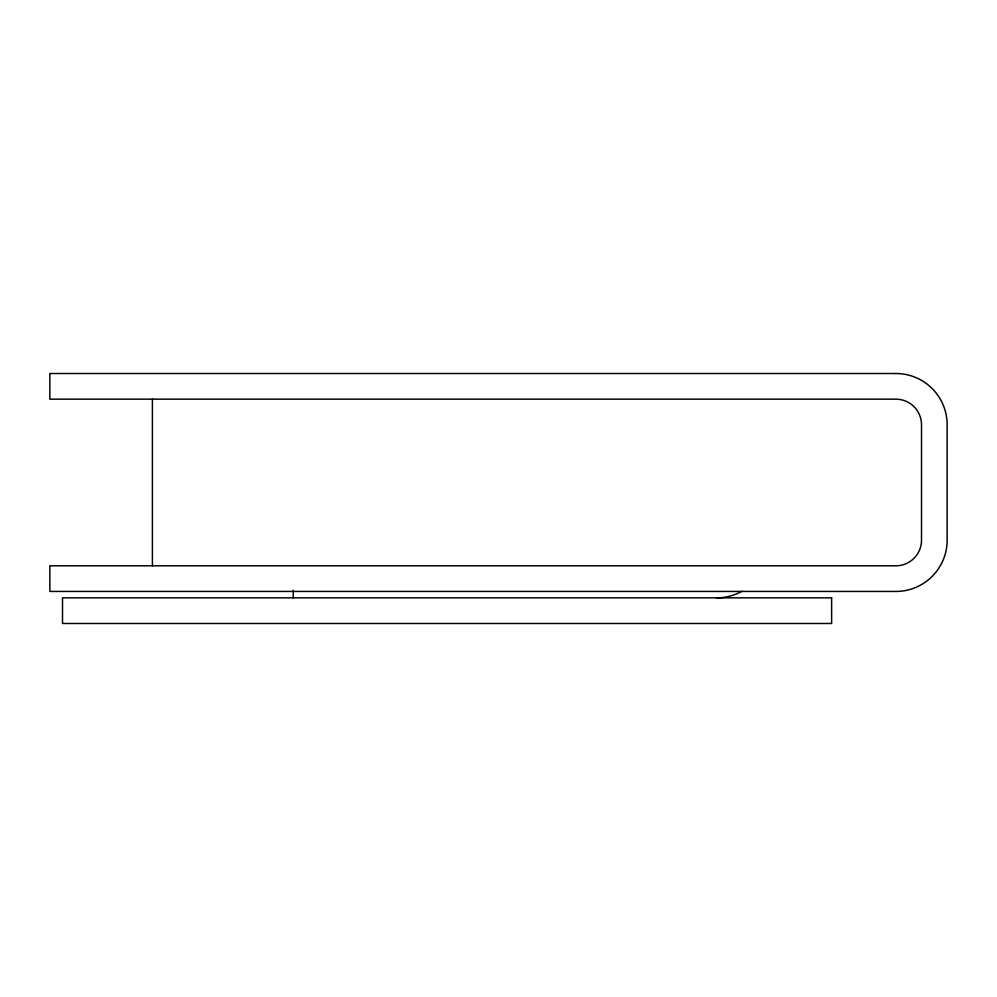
<?xml version="1.0" encoding="UTF-8"?>
<svg xmlns="http://www.w3.org/2000/svg" width="997" height="997" viewBox="0 0 997 997"><rect width="100%" height="100%" fill="white"/><g stroke="black" fill="none" stroke-linecap="round" stroke-linejoin="round"><path stroke-width="1.5" d="M293.255 590.299L293.255 597.839M152.404 399.161L152.404 565.798M741.88 591.271A51.271 51.271 0 0 1 716.756 597.839M895.879 373.514L49.85 373.514L49.85 399.161L895.879 399.161A25.635 25.635 0 0 1 921.515 424.797L921.515 540.162A25.635 25.635 0 0 1 895.879 565.798L49.85 565.798L49.85 591.433L895.879 591.433A51.271 51.271 0 0 0 947.15 540.162L947.15 424.797A51.271 51.271 0 0 0 895.879 373.514M831.635 597.839L62.512 597.839L62.512 623.486L831.635 623.486L831.635 597.839"/></g></svg>
